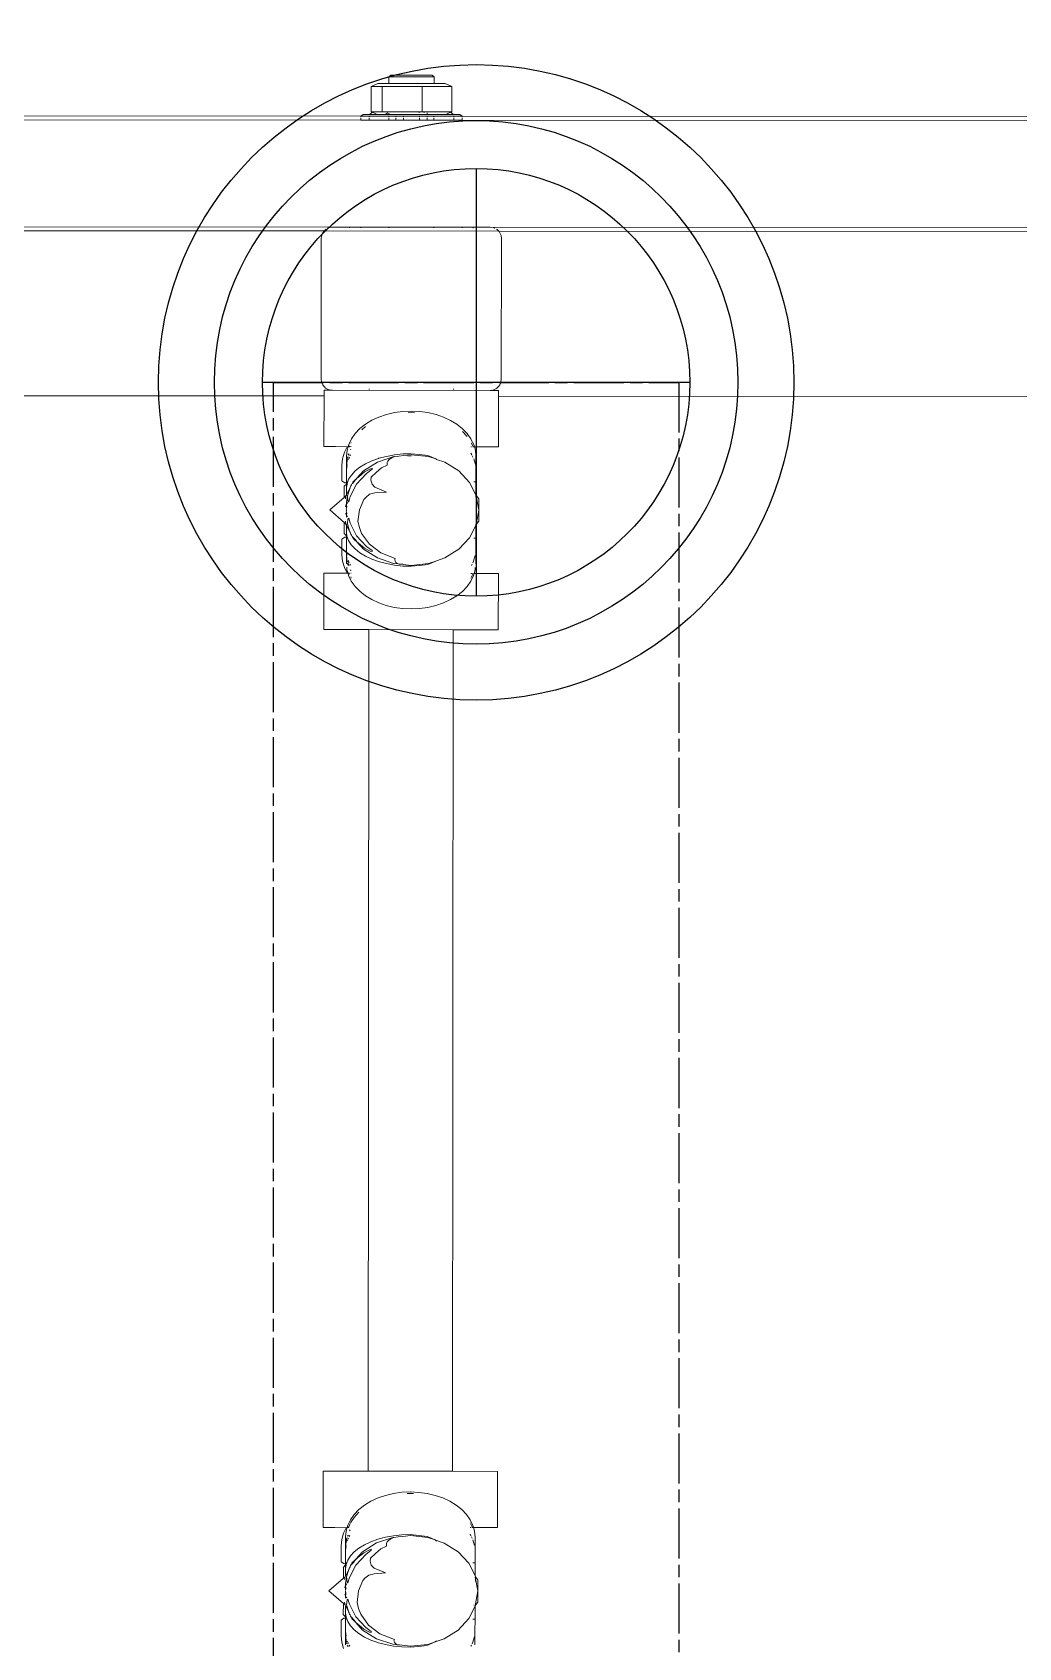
# Model space of a CAD drawing. Header units: inches. Extents: x 102655 to 148943, y 72248 to 114419.
# Drawn here: x 119822.7 to 119998, y 86566.1 to 86853.1 of the extents above; entities that cross this region are included whole.
import ezdxf
from ezdxf.enums import TextEntityAlignment as Align

# ---------------------------------------------------------------- set-up
doc = ezdxf.new("R2010")
doc.units = ezdxf.units.IN
doc.linetypes.add('CENTER INDS', pattern=[13.335, 8.89, -1.11125, 2.2225, -1.11125])
doc.layers.add('ceiling dim', color=8, linetype='Continuous', lineweight=5)
doc.layers.add('Furnitureee', color=8, linetype='Continuous', lineweight=5)
for name, color, linetype in [('E-LEADER', 30, 'Continuous'), ('E-LTG', 92, 'Continuous'), ('E_TAG', 30, 'Continuous')]:
    doc.layers.add(name, color=color, linetype=linetype)
doc.layers.add('ELECTRICAL LIGHTING CEILING', color=6, linetype='CENTER INDS', true_color=0xff00ff)
doc.styles.add('Pyzd-Romans', font='romans.shx', dxfattribs={"width": 0.8})

# ---------------------------------------------------------------- blocks, each defined once
blk = doc.blocks.new('baby foot pl')
at = {"color": 8}
for p, q in [((2.38344, 2.70918), (2.38374, 2.70948)), ((2.38344, 2.70798), (2.38344, 2.70918)), ((2.38344, 2.70918), (2.39144, 2.70918)), ((2.38374, 2.70948), (2.39114, 2.70948)), ((2.39144, 2.70918), (2.39114, 2.70948)), ((2.39144, 2.70798), (2.39144, 2.70918)), ((2.38029, 2.70748), (2.38144, 2.70798)), ((2.38029, 2.70748), (2.38553, 2.70748)), ((2.38029, 2.70298), (2.38029, 2.70748)), ((2.38144, 2.70798), (2.38344, 2.70798)), ((2.38344, 2.70798), (2.39144, 2.70798)), ((2.38553, 2.70748), (2.39267, 2.70748)), ((2.38553, 2.70298), (2.38553, 2.70748)), ((2.39344, 2.70798), (2.39144, 2.70798)), ((2.39267, 2.70298), (2.39267, 2.70748)), ((2.39267, 2.70748), (2.39459, 2.70748)), ((2.39459, 2.70748), (2.39344, 2.70798)), ((2.39459, 2.70298), (2.39459, 2.70748)), ((2.38029, 2.70298), (2.38048, 2.7029)), ((2.38029, 2.70298), (2.38053, 2.70294)), ((2.38053, 2.70294), (2.38553, 2.70298)), ((2.38553, 2.70298), (2.39267, 2.70298)), ((2.39267, 2.70298), (2.39459, 2.70298)), ((2.39459, 2.70298), (2.39439, 2.70291)), ((2.37844, 2.70218), (2.26044, 2.70218)), ((2.37844, 2.70148), (2.26044, 2.70148)), ((2.37844, 2.70218), (2.37885, 2.70248)), ((2.37844, 2.70199), (2.37844, 2.70218)), ((2.37994, 2.70218), (2.37844, 2.70218)), ((2.37844, 2.70148), (2.37844, 2.70185)), ((2.37844, 2.70148), (2.37965, 2.70148)), ((2.38, 2.70248), (2.37885, 2.70248)), ((2.37994, 2.70148), (2.37965, 2.70148)), ((2.37994, 2.70199), (2.37994, 2.70218)), ((2.37994, 2.70218), (2.38344, 2.70218)), ((2.37994, 2.70148), (2.37994, 2.70185)), ((2.38095, 2.70148), (2.37994, 2.70148)), ((2.38, 2.70248), (2.38048, 2.7029)), ((2.38136, 2.70248), (2.38, 2.70248)), ((2.38048, 2.7029), (2.38053, 2.70294)), ((2.38048, 2.7029), (2.38136, 2.70248)), ((2.38108, 2.70148), (2.38095, 2.70148)), ((2.38214, 2.70148), (2.38108, 2.70148)), ((2.38274, 2.70248), (2.38136, 2.70248)), ((2.38294, 2.70148), (2.38214, 2.70148)), ((2.38274, 2.70248), (2.38285, 2.70254)), ((2.38274, 2.70248), (2.38344, 2.70248)), ((2.38344, 2.70148), (2.38294, 2.70148)), ((2.38344, 2.70248), (2.38344, 2.70253)), ((2.38344, 2.70248), (2.39144, 2.70248)), ((2.38344, 2.70199), (2.38344, 2.70218)), ((2.38344, 2.70218), (2.38464, 2.70218)), ((2.38344, 2.70148), (2.38344, 2.70185)), ((2.38464, 2.70148), (2.38344, 2.70148)), ((2.38464, 2.70279), (2.38464, 2.70257)), ((2.38464, 2.70218), (2.38464, 2.70199)), ((2.38604, 2.70218), (2.38464, 2.70218)), ((2.38464, 2.70185), (2.38464, 2.70148)), ((2.38464, 2.70148), (2.38493, 2.70148)), ((2.38511, 2.70148), (2.38493, 2.70148)), ((2.38506, 2.70288), (2.38531, 2.70288)), ((2.38532, 2.70148), (2.38511, 2.70148)), ((2.38604, 2.70148), (2.38532, 2.70148)), ((2.38591, 2.70288), (2.38604, 2.70291)), ((2.38604, 2.70291), (2.38604, 2.70285)), ((2.38604, 2.70291), (2.38622, 2.70288)), ((2.38604, 2.70218), (2.38604, 2.70199)), ((2.38884, 2.70218), (2.38604, 2.70218)), ((2.38604, 2.70185), (2.38604, 2.70148)), ((2.38604, 2.70148), (2.38884, 2.70148)), ((2.38884, 2.70218), (2.38884, 2.70199)), ((2.38884, 2.70218), (2.39024, 2.70218)), ((2.38884, 2.70185), (2.38884, 2.70148)), ((2.38884, 2.70148), (2.38956, 2.70148)), ((2.38977, 2.70148), (2.38956, 2.70148)), ((2.38995, 2.70148), (2.38977, 2.70148)), ((2.39024, 2.70148), (2.38995, 2.70148)), ((2.39024, 2.70218), (2.39024, 2.70199)), ((2.39024, 2.70218), (2.39144, 2.70218)), ((2.39024, 2.70185), (2.39024, 2.70148)), ((2.39024, 2.70148), (2.39144, 2.70148)), ((2.39144, 2.70248), (2.39144, 2.70271)), ((2.39144, 2.70248), (2.39214, 2.70248)), ((2.39144, 2.70199), (2.39144, 2.70218)), ((2.39494, 2.70218), (2.39144, 2.70218)), ((2.39144, 2.70148), (2.39144, 2.70185)), ((2.39194, 2.70148), (2.39144, 2.70148)), ((2.39214, 2.70248), (2.39166, 2.70276)), ((2.39275, 2.70148), (2.39194, 2.70148)), ((2.39214, 2.70248), (2.39352, 2.70248)), ((2.39381, 2.70148), (2.39275, 2.70148)), ((2.39439, 2.70291), (2.39352, 2.70248)), ((2.39489, 2.70248), (2.39352, 2.70248)), ((2.39394, 2.70148), (2.39381, 2.70148)), ((2.39494, 2.70148), (2.39394, 2.70148)), ((2.39439, 2.70291), (2.39489, 2.70248)), ((2.39489, 2.70248), (2.39604, 2.70248)), ((2.39494, 2.70199), (2.39494, 2.70218)), ((2.39494, 2.70218), (2.39644, 2.70218)), ((2.39494, 2.70148), (2.39494, 2.70185)), ((2.39524, 2.70148), (2.39494, 2.70148)), ((2.39524, 2.70148), (2.39644, 2.70148)), ((2.39644, 2.70218), (2.39604, 2.70248)), ((2.39644, 2.70199), (2.39644, 2.70218)), ((2.46608, 2.70218), (2.39644, 2.70218)), ((2.39644, 2.70148), (2.39644, 2.70185)), ((2.46695, 2.70148), (2.39644, 2.70148)), ((2.37344, 2.68248), (2.22994, 2.68248)), ((2.37193, 2.68178), (2.22994, 2.68178)), ((2.37151, 2.681), (2.37144, 2.68048)), ((2.37144, 2.68048), (2.37144, 2.65548)), ((2.37159, 2.68125), (2.37151, 2.681)), ((2.37171, 2.68148), (2.37159, 2.68125)), ((2.37186, 2.6817), (2.37171, 2.68148)), ((2.37193, 2.68178), (2.37186, 2.6817)), ((2.37203, 2.6819), (2.37193, 2.68178)), ((2.40296, 2.68178), (2.37193, 2.68178)), ((2.37222, 2.68207), (2.37203, 2.6819)), ((2.3723, 2.68211), (2.37222, 2.68207)), ((2.37268, 2.68233), (2.37259, 2.68229)), ((2.37292, 2.68241), (2.37268, 2.68233)), ((2.37344, 2.68248), (2.37292, 2.68241)), ((2.37344, 2.68248), (2.40144, 2.68248)), ((2.37644, 2.68233), (2.37644, 2.68241)), ((2.37844, 2.68241), (2.37844, 2.68233)), ((2.38344, 2.68233), (2.38344, 2.68241)), ((2.39144, 2.68233), (2.39144, 2.68241)), ((2.39644, 2.68241), (2.39644, 2.68233)), ((2.39844, 2.68241), (2.39844, 2.68233)), ((2.40196, 2.68241), (2.40144, 2.68248)), ((2.40144, 2.68248), (2.54494, 2.68248)), ((2.40221, 2.68233), (2.40196, 2.68241)), ((2.40229, 2.68229), (2.40221, 2.68233)), ((2.40266, 2.68207), (2.40259, 2.68211)), ((2.40286, 2.6819), (2.40266, 2.68207)), ((2.40296, 2.68178), (2.40286, 2.6819)), ((2.40303, 2.6817), (2.40296, 2.68178)), ((2.54494, 2.68178), (2.40296, 2.68178)), ((2.40317, 2.68148), (2.40303, 2.6817)), ((2.40329, 2.68125), (2.40317, 2.68148)), ((2.40337, 2.681), (2.40329, 2.68125)), ((2.40344, 2.68048), (2.40337, 2.681)), ((2.40344, 2.65548), (2.40344, 2.68048)), ((2.37144, 2.65548), (2.37151, 2.65496)), ((2.37151, 2.65496), (2.37159, 2.65472)), ((2.37159, 2.65472), (2.37171, 2.65448)), ((2.37171, 2.65448), (2.37186, 2.65426)), ((2.37186, 2.65426), (2.37203, 2.65407)), ((2.40286, 2.65407), (2.40303, 2.65426)), ((2.40303, 2.65426), (2.40317, 2.65448)), ((2.40317, 2.65448), (2.40329, 2.65472)), ((2.40329, 2.65472), (2.40337, 2.65496)), ((2.40337, 2.65496), (2.40344, 2.65548)), ((2.22994, 2.65248), (2.37194, 2.65248)), ((2.37194, 2.65248), (2.37194, 2.65348)), ((2.37194, 2.65348), (2.37344, 2.65348)), ((2.37194, 2.64348), (2.37194, 2.65248)), ((2.37203, 2.65407), (2.37222, 2.65389)), ((2.37222, 2.65389), (2.37244, 2.65375)), ((2.37244, 2.65375), (2.37268, 2.65363)), ((2.37268, 2.65363), (2.37292, 2.65355)), ((2.37292, 2.65355), (2.37344, 2.65348)), ((2.37344, 2.65348), (2.40144, 2.65348)), ((2.37994, 2.65363), (2.37994, 2.65375)), ((2.39494, 2.65363), (2.39494, 2.65375)), ((2.40144, 2.65348), (2.40196, 2.65355)), ((2.40294, 2.65348), (2.40144, 2.65348)), ((2.40196, 2.65355), (2.40221, 2.65363)), ((2.40221, 2.65363), (2.40244, 2.65375)), ((2.40244, 2.65375), (2.40266, 2.65389)), ((2.40266, 2.65389), (2.40286, 2.65407)), ((2.40294, 2.65248), (2.40294, 2.65348)), ((2.40294, 2.65248), (2.54494, 2.65248)), ((2.40294, 2.64348), (2.40294, 2.65248)), ((2.38169, 2.64874), (2.38044, 2.64816)), ((2.38304, 2.6492), (2.38169, 2.64874)), ((2.38447, 2.64954), (2.38304, 2.6492)), ((2.38594, 2.64974), (2.38447, 2.64954)), ((2.38744, 2.64981), (2.38594, 2.64974)), ((2.38688, 2.64951), (2.38744, 2.64954)), ((2.38744, 2.64981), (2.38894, 2.64974)), ((2.38744, 2.64954), (2.38801, 2.64951)), ((2.38894, 2.64974), (2.39042, 2.64954)), ((2.39042, 2.64954), (2.39184, 2.6492)), ((2.39184, 2.6492), (2.39319, 2.64874)), ((2.39319, 2.64874), (2.39444, 2.64816)), ((2.37748, 2.64581), (2.37682, 2.64487)), ((2.37832, 2.64668), (2.37748, 2.64581)), ((2.37748, 2.64529), (2.37832, 2.6462)), ((2.37931, 2.64747), (2.37832, 2.64668)), ((2.38044, 2.64816), (2.37931, 2.64747)), ((2.39444, 2.64816), (2.39557, 2.64747)), ((2.39557, 2.64747), (2.39657, 2.64668)), ((2.39557, 2.64704), (2.39623, 2.64648)), ((2.39657, 2.64668), (2.3974, 2.64581)), ((2.3974, 2.64581), (2.39807, 2.64487)), ((2.37194, 2.64348), (2.37622, 2.64348)), ((2.37604, 2.64286), (2.37594, 2.64181)), ((2.37622, 2.64348), (2.37604, 2.64286)), ((2.37633, 2.64388), (2.37622, 2.64348)), ((2.37622, 2.64348), (2.37642, 2.64348)), ((2.37682, 2.64484), (2.37633, 2.64388)), ((2.37642, 2.64348), (2.37648, 2.64362)), ((2.37642, 2.64348), (2.37651, 2.64348)), ((2.37648, 2.64362), (2.37676, 2.6442)), ((2.37682, 2.64348), (2.37672, 2.64348)), ((2.37682, 2.64487), (2.37682, 2.64484)), ((2.39807, 2.64487), (2.39807, 2.64484)), ((2.39807, 2.64484), (2.39855, 2.64388)), ((2.39832, 2.64347), (2.39811, 2.64348)), ((2.39812, 2.6442), (2.39817, 2.6441)), ((2.39824, 2.64289), (2.39816, 2.64305)), ((2.3984, 2.64348), (2.39832, 2.64347)), ((2.3984, 2.64362), (2.39847, 2.64348)), ((2.39847, 2.64348), (2.3984, 2.64348)), ((2.39847, 2.64348), (2.39856, 2.64346)), ((2.39855, 2.64388), (2.39867, 2.64346)), ((2.39862, 2.64346), (2.39867, 2.64346)), ((2.39867, 2.64346), (2.39884, 2.64286)), ((2.39867, 2.64346), (2.39882, 2.64345)), ((2.39882, 2.64345), (2.40087, 2.64348)), ((2.3993, 2.64249), (2.39882, 2.64345)), ((2.39884, 2.64286), (2.39894, 2.64181)), ((2.40294, 2.64348), (2.40087, 2.64348)), ((2.37594, 2.64181), (2.37594, 2.63496)), ((2.37633, 2.64133), (2.37604, 2.6403)), ((2.37659, 2.64186), (2.37647, 2.6416)), ((2.37682, 2.64231), (2.37669, 2.64205)), ((2.37896, 2.63918), (2.38144, 2.64074)), ((2.38144, 2.64074), (2.38295, 2.64123)), ((2.38295, 2.64123), (2.38304, 2.6413)), ((2.38304, 2.6413), (2.38447, 2.64191)), ((2.38304, 2.6413), (2.38434, 2.64173)), ((2.38434, 2.64173), (2.38744, 2.64206)), ((2.38447, 2.64191), (2.38594, 2.6421)), ((2.38594, 2.6421), (2.38744, 2.64223)), ((2.38744, 2.64223), (2.38894, 2.64218)), ((2.38744, 2.64206), (2.38876, 2.64189)), ((2.38744, 2.64182), (2.3881, 2.64188)), ((2.38963, 2.64182), (2.38876, 2.64189)), ((2.38894, 2.64218), (2.39042, 2.64202)), ((2.39039, 2.64172), (2.38963, 2.64182)), ((2.39039, 2.64172), (2.39055, 2.64173)), ((2.39053, 2.64168), (2.39039, 2.64172)), ((2.39042, 2.64202), (2.39184, 2.64176)), ((2.39091, 2.64149), (2.39053, 2.64168)), ((2.39055, 2.64173), (2.39344, 2.64074)), ((2.39133, 2.64121), (2.39091, 2.64149)), ((2.39159, 2.64092), (2.39133, 2.64121)), ((2.39169, 2.64064), (2.39159, 2.64092)), ((2.39169, 2.64019), (2.39169, 2.64064)), ((2.3927, 2.63969), (2.39169, 2.64019)), ((2.39319, 2.64141), (2.39184, 2.64176)), ((2.39323, 2.64139), (2.39319, 2.64141)), ((2.39323, 2.64139), (2.39444, 2.64096)), ((2.39344, 2.64074), (2.39593, 2.63918)), ((2.39444, 2.64096), (2.39557, 2.64043)), ((2.39557, 2.64043), (2.39657, 2.63983)), ((2.3982, 2.64205), (2.39829, 2.64186)), ((2.39842, 2.6416), (2.39855, 2.64133)), ((2.39845, 2.6421), (2.39855, 2.6419)), ((2.39863, 2.642), (2.39855, 2.64227)), ((2.39859, 2.6412), (2.3986, 2.64114)), ((2.39862, 2.64166), (2.39865, 2.64155)), ((2.39881, 2.64138), (2.39873, 2.64166)), ((2.39873, 2.64128), (2.39881, 2.64102)), ((2.39881, 2.64102), (2.39884, 2.64126)), ((2.39884, 2.64089), (2.39881, 2.64102)), ((2.39884, 2.64126), (2.39882, 2.64133)), ((2.39884, 2.64089), (2.39894, 2.64022)), ((2.39884, 2.6403), (2.39894, 2.63942)), ((2.39894, 2.64181), (2.39894, 2.64022)), ((2.39894, 2.64022), (2.39894, 2.63942)), ((2.39963, 2.64134), (2.3993, 2.64249)), ((2.39974, 2.6402), (2.39963, 2.64134)), ((2.39974, 2.6402), (2.39974, 2.63741)), ((2.37594, 2.63496), (2.37705, 2.63715)), ((2.37633, 2.63723), (2.37604, 2.63723)), ((2.37705, 2.63715), (2.37896, 2.63918)), ((2.39365, 2.6389), (2.3927, 2.63969)), ((2.39454, 2.63805), (2.39365, 2.6389)), ((2.39438, 2.63945), (2.39438, 2.63963)), ((2.39438, 2.63963), (2.3947, 2.63955)), ((2.39536, 2.63872), (2.39438, 2.63945)), ((2.39438, 2.63679), (2.3946, 2.63752)), ((2.3946, 2.63752), (2.39454, 2.63805)), ((2.3947, 2.63955), (2.39572, 2.63901)), ((2.39536, 2.63872), (2.39714, 2.63682)), ((2.39677, 2.63813), (2.39572, 2.63901)), ((2.39593, 2.63918), (2.39714, 2.63784)), ((2.39657, 2.63983), (2.3974, 2.63916)), ((2.39677, 2.63813), (2.39714, 2.63782)), ((2.39714, 2.63784), (2.39714, 2.63782)), ((2.39714, 2.63784), (2.39716, 2.63784)), ((2.39714, 2.63782), (2.39717, 2.63777)), ((2.39716, 2.63784), (2.39717, 2.63777)), ((2.39717, 2.63777), (2.39722, 2.63778)), ((2.39717, 2.63777), (2.39722, 2.6377)), ((2.39722, 2.63778), (2.39731, 2.6377)), ((2.39722, 2.6377), (2.39729, 2.6376)), ((2.39729, 2.6376), (2.39738, 2.6375)), ((2.39729, 2.6376), (2.39754, 2.63745)), ((2.39731, 2.6377), (2.39742, 2.63758)), ((2.39738, 2.6375), (2.39745, 2.6374)), ((2.3974, 2.63916), (2.39807, 2.63844)), ((2.39742, 2.63758), (2.39754, 2.63745)), ((2.39745, 2.6374), (2.39789, 2.63694)), ((2.39754, 2.63745), (2.39769, 2.6373)), ((2.39769, 2.6373), (2.39783, 2.63715)), ((2.39783, 2.63715), (2.39789, 2.63694)), ((2.39807, 2.63844), (2.39855, 2.63768)), ((2.39855, 2.63768), (2.39884, 2.63689)), ((2.39894, 2.63723), (2.39884, 2.63723)), ((2.39894, 2.63723), (2.39894, 2.63942)), ((2.39894, 2.63706), (2.39894, 2.63723)), ((2.39894, 2.63706), (2.39924, 2.63707)), ((2.39894, 2.63706), (2.39894, 2.63683)), ((2.39924, 2.63707), (2.39974, 2.63741)), ((2.37584, 2.63473), (2.37544, 2.63423)), ((2.37544, 2.63223), (2.37584, 2.6344)), ((2.37544, 2.63423), (2.37544, 2.63223)), ((2.37584, 2.63473), (2.37585, 2.63477)), ((2.37584, 2.6344), (2.37584, 2.63473)), ((2.37584, 2.63392), (2.37584, 2.6344)), ((2.37585, 2.63477), (2.37594, 2.63496)), ((2.37594, 2.63473), (2.37588, 2.63473)), ((2.37594, 2.63473), (2.37594, 2.63496)), ((2.37594, 2.63473), (2.37594, 2.63454)), ((2.39389, 2.63629), (2.39185, 2.63542)), ((2.39185, 2.63542), (2.39389, 2.63528)), ((2.39389, 2.63629), (2.39438, 2.63679)), ((2.39389, 2.63528), (2.39483, 2.63502)), ((2.39483, 2.63502), (2.39551, 2.63446)), ((2.39551, 2.63446), (2.39587, 2.63408)), ((2.39714, 2.63682), (2.39826, 2.63461)), ((2.39789, 2.63694), (2.39794, 2.63693)), ((2.39805, 2.63671), (2.39794, 2.63693)), ((2.39815, 2.63652), (2.39805, 2.63671)), ((2.39823, 2.63634), (2.39815, 2.63652)), ((2.3983, 2.6362), (2.39823, 2.63634)), ((2.39853, 2.63368), (2.39826, 2.63461)), ((2.3983, 2.63617), (2.3983, 2.6362)), ((2.3983, 2.63617), (2.39835, 2.63609)), ((2.39837, 2.63603), (2.39835, 2.63609)), ((2.39837, 2.63603), (2.39876, 2.63471)), ((2.39837, 2.63603), (2.39888, 2.63508)), ((2.39876, 2.63471), (2.39867, 2.63385)), ((2.39876, 2.63471), (2.39894, 2.63353)), ((2.39884, 2.63689), (2.39884, 2.63683)), ((2.39894, 2.63683), (2.39884, 2.63683)), ((2.39884, 2.63683), (2.39894, 2.63621)), ((2.39894, 2.63508), (2.39888, 2.63508)), ((2.39888, 2.63508), (2.39894, 2.63496)), ((2.39894, 2.63683), (2.39934, 2.63643)), ((2.39894, 2.63621), (2.39894, 2.63683)), ((2.39894, 2.63508), (2.39894, 2.63621)), ((2.39894, 2.63496), (2.39894, 2.63508)), ((2.39894, 2.63485), (2.39894, 2.63496)), ((2.39894, 2.63485), (2.39894, 2.63475)), ((2.39894, 2.63485), (2.39903, 2.63477)), ((2.399, 2.63477), (2.39904, 2.63474)), ((2.39903, 2.63477), (2.39904, 2.63474)), ((2.39912, 2.63422), (2.39904, 2.63474)), ((2.39904, 2.63474), (2.39934, 2.63447)), ((2.39934, 2.63447), (2.39934, 2.63643)), ((2.39934, 2.63447), (2.40191, 2.63223)), ((2.37544, 2.63223), (2.37584, 2.62994)), ((2.37544, 2.63223), (2.37544, 2.63023)), ((2.39587, 2.63408), (2.39664, 2.63223)), ((2.39664, 2.63223), (2.3969, 2.63016)), ((2.39867, 2.63385), (2.39853, 2.63368)), ((2.3988, 2.63342), (2.39872, 2.63354)), ((2.39893, 2.63318), (2.3988, 2.63342)), ((2.39894, 2.63136), (2.39881, 2.63112)), ((2.39894, 2.63285), (2.39884, 2.63285)), ((2.39894, 2.63161), (2.39884, 2.63161)), ((2.39886, 2.63269), (2.39894, 2.63253)), ((2.39893, 2.63192), (2.39886, 2.63178)), ((2.39893, 2.63318), (2.39894, 2.63342)), ((2.39894, 2.6331), (2.39893, 2.63318)), ((2.39898, 2.63202), (2.39893, 2.63192)), ((2.39894, 2.63161), (2.39893, 2.63192)), ((2.39894, 2.63353), (2.39894, 2.63342)), ((2.39894, 2.63342), (2.39904, 2.63296)), ((2.39904, 2.63296), (2.39894, 2.6331)), ((2.39894, 2.6331), (2.39894, 2.63285)), ((2.39908, 2.63285), (2.39894, 2.63285)), ((2.39894, 2.63285), (2.39894, 2.63253)), ((2.39894, 2.63253), (2.39898, 2.63244)), ((2.39898, 2.63244), (2.39894, 2.63228)), ((2.39898, 2.63202), (2.39894, 2.63219)), ((2.39905, 2.63157), (2.39894, 2.63161)), ((2.39894, 2.63136), (2.39894, 2.63161)), ((2.39905, 2.63157), (2.39894, 2.63136)), ((2.39894, 2.63094), (2.39894, 2.63136)), ((2.39904, 2.63296), (2.39908, 2.63285)), ((2.39908, 2.63161), (2.39905, 2.63157)), ((2.39908, 2.63285), (2.39907, 2.63278)), ((2.39934, 2.62999), (2.40191, 2.63223)), ((2.37584, 2.62973), (2.37544, 2.63023)), ((2.37584, 2.62973), (2.37584, 2.62994)), ((2.37588, 2.62973), (2.37584, 2.62973)), ((2.37584, 2.62973), (2.37585, 2.62969)), ((2.37585, 2.62969), (2.37594, 2.62951)), ((2.37594, 2.62971), (2.37594, 2.62951)), ((2.37594, 2.62951), (2.37705, 2.62732)), ((2.37594, 2.62267), (2.37594, 2.62951)), ((2.39625, 2.62807), (2.39664, 2.62911)), ((2.39664, 2.62911), (2.3969, 2.63016)), ((2.39714, 2.62764), (2.39826, 2.62986)), ((2.39853, 2.63078), (2.39826, 2.62986)), ((2.39835, 2.62837), (2.3983, 2.6283)), ((2.39837, 2.62844), (2.39835, 2.62837)), ((2.39837, 2.62844), (2.39876, 2.62975)), ((2.39837, 2.62844), (2.39884, 2.62938)), ((2.39867, 2.63061), (2.39853, 2.63078)), ((2.39876, 2.62975), (2.39867, 2.63061)), ((2.39881, 2.63112), (2.39873, 2.631)), ((2.39884, 2.62938), (2.39894, 2.62951)), ((2.39894, 2.62938), (2.39884, 2.62938)), ((2.39894, 2.62951), (2.39894, 2.62971)), ((2.39894, 2.62951), (2.39903, 2.62969)), ((2.39894, 2.62938), (2.39894, 2.62951)), ((2.39894, 2.62825), (2.39894, 2.62938)), ((2.39903, 2.62969), (2.39904, 2.62973)), ((2.39904, 2.62973), (2.39912, 2.63024)), ((2.39904, 2.62973), (2.39934, 2.62999)), ((2.39934, 2.62999), (2.39934, 2.62803)), ((2.37633, 2.62723), (2.37604, 2.62723)), ((2.37705, 2.62732), (2.37896, 2.62528)), ((2.39486, 2.62615), (2.39283, 2.62459)), ((2.39536, 2.62574), (2.39438, 2.62501)), ((2.39625, 2.62807), (2.39486, 2.62615)), ((2.39536, 2.62574), (2.39714, 2.62764)), ((2.39677, 2.62634), (2.39572, 2.62545)), ((2.39593, 2.62528), (2.39714, 2.62662)), ((2.39677, 2.62634), (2.39714, 2.62664)), ((2.39714, 2.62664), (2.39717, 2.62669)), ((2.39714, 2.62662), (2.39714, 2.62664)), ((2.39714, 2.62662), (2.39716, 2.62663)), ((2.39716, 2.62663), (2.39717, 2.62669)), ((2.39717, 2.62669), (2.39722, 2.62677)), ((2.39717, 2.62669), (2.39722, 2.62668)), ((2.39722, 2.62677), (2.39729, 2.62686)), ((2.39722, 2.62668), (2.39731, 2.62677)), ((2.39729, 2.62686), (2.39738, 2.62697)), ((2.39731, 2.62677), (2.39742, 2.62688)), ((2.39738, 2.62697), (2.39745, 2.62706)), ((2.3974, 2.6253), (2.39807, 2.62602)), ((2.39742, 2.62688), (2.39754, 2.62701)), ((2.39745, 2.62706), (2.39789, 2.62753)), ((2.39754, 2.62701), (2.39769, 2.62716)), ((2.39769, 2.62716), (2.39783, 2.62732)), ((2.39783, 2.62732), (2.39789, 2.62753)), ((2.39789, 2.62753), (2.39794, 2.62753)), ((2.39805, 2.62775), (2.39794, 2.62753)), ((2.39815, 2.62795), (2.39805, 2.62775)), ((2.39807, 2.62602), (2.39855, 2.62678)), ((2.39823, 2.62812), (2.39815, 2.62795)), ((2.3983, 2.62827), (2.39823, 2.62812)), ((2.3983, 2.6283), (2.3983, 2.62827)), ((2.39855, 2.62678), (2.39884, 2.62757)), ((2.39884, 2.62763), (2.39894, 2.62825)), ((2.39894, 2.62763), (2.39884, 2.62763)), ((2.39884, 2.62757), (2.39884, 2.62763)), ((2.39894, 2.62723), (2.39884, 2.62723)), ((2.39894, 2.62825), (2.39894, 2.62763)), ((2.39934, 2.62803), (2.39894, 2.62763)), ((2.39894, 2.62739), (2.39894, 2.62763)), ((2.39894, 2.62739), (2.39924, 2.62739)), ((2.39894, 2.62739), (2.39894, 2.62723)), ((2.39894, 2.62723), (2.39894, 2.62504)), ((2.39924, 2.62739), (2.39974, 2.62705)), ((2.39974, 2.62705), (2.39974, 2.62426)), ((2.37633, 2.62314), (2.37604, 2.62416)), ((2.37647, 2.62286), (2.37633, 2.62314)), ((2.37896, 2.62528), (2.38144, 2.62372)), ((2.38144, 2.62372), (2.38295, 2.62323)), ((2.38295, 2.62323), (2.38304, 2.62316)), ((2.38304, 2.62316), (2.38447, 2.62255)), ((2.38304, 2.62316), (2.38434, 2.62274)), ((2.38434, 2.62274), (2.38744, 2.6224)), ((2.38744, 2.6224), (2.38934, 2.62263)), ((2.38934, 2.62263), (2.38898, 2.62267)), ((2.38958, 2.62263), (2.38934, 2.62263)), ((2.38977, 2.62268), (2.38958, 2.62263)), ((2.38997, 2.62278), (2.38977, 2.62268)), ((2.38977, 2.62268), (2.39055, 2.62274)), ((2.39014, 2.62293), (2.38997, 2.62278)), ((2.39026, 2.62312), (2.39014, 2.62293)), ((2.39283, 2.62459), (2.39026, 2.6236)), ((2.39026, 2.6236), (2.39034, 2.62337)), ((2.39034, 2.62337), (2.39026, 2.62312)), ((2.39042, 2.62244), (2.39184, 2.6227)), ((2.39055, 2.62274), (2.39344, 2.62372)), ((2.39184, 2.6227), (2.39308, 2.62302)), ((2.39323, 2.62307), (2.39308, 2.62302)), ((2.39323, 2.62307), (2.39444, 2.6235)), ((2.39344, 2.62372), (2.39593, 2.62528)), ((2.39438, 2.62501), (2.39438, 2.62483)), ((2.39438, 2.62483), (2.3947, 2.62491)), ((2.39444, 2.6235), (2.39557, 2.62403)), ((2.3947, 2.62491), (2.39572, 2.62545)), ((2.39557, 2.62403), (2.39657, 2.62463)), ((2.39657, 2.62463), (2.3974, 2.6253)), ((2.39842, 2.62286), (2.39855, 2.62314)), ((2.39855, 2.62314), (2.39859, 2.62326)), ((2.39855, 2.62257), (2.39862, 2.6228)), ((2.39873, 2.6228), (2.3986, 2.62237)), ((2.39865, 2.62291), (2.39873, 2.62319)), ((2.39882, 2.62314), (2.39881, 2.62308)), ((2.39884, 2.62416), (2.39894, 2.62504)), ((2.39894, 2.62424), (2.39884, 2.62357)), ((2.39884, 2.62357), (2.39884, 2.62321)), ((2.39894, 2.62424), (2.39894, 2.62504)), ((2.39894, 2.62424), (2.39894, 2.62265)), ((2.39963, 2.62313), (2.3993, 2.62198)), ((2.39974, 2.62426), (2.39963, 2.62313)), ((2.37194, 2.61098), (2.37194, 2.62098)), ((2.37194, 2.62098), (2.37622, 2.62098)), ((2.37604, 2.62205), (2.37604, 2.6216)), ((2.37622, 2.62098), (2.37604, 2.6216)), ((2.37633, 2.62058), (2.37622, 2.62098)), ((2.37633, 2.62098), (2.37622, 2.62098)), ((2.37682, 2.61959), (2.37633, 2.62058)), ((2.37682, 2.62014), (2.37649, 2.62083)), ((2.37672, 2.62098), (2.37651, 2.62098)), ((2.37669, 2.62241), (2.37659, 2.62261)), ((2.37682, 2.62098), (2.37677, 2.62098)), ((2.38447, 2.62255), (2.38594, 2.62236)), ((2.38594, 2.62236), (2.38744, 2.62223)), ((2.38744, 2.62223), (2.38894, 2.62228)), ((2.38894, 2.62228), (2.39042, 2.62244)), ((2.39807, 2.61959), (2.39855, 2.62058)), ((2.39817, 2.62036), (2.39807, 2.62014)), ((2.39817, 2.62099), (2.39812, 2.62098)), ((2.39824, 2.62157), (2.39816, 2.62141)), ((2.3982, 2.62241), (2.39829, 2.62261)), ((2.39838, 2.62098), (2.39847, 2.62098)), ((2.39847, 2.62098), (2.3984, 2.62085)), ((2.39845, 2.62236), (2.39855, 2.62257)), ((2.39855, 2.62098), (2.39847, 2.62098)), ((2.39862, 2.621), (2.39855, 2.62098)), ((2.39855, 2.62058), (2.39865, 2.621)), ((2.39865, 2.621), (2.39884, 2.6216)), ((2.39882, 2.62101), (2.39865, 2.621)), ((2.3993, 2.62198), (2.39882, 2.62101)), ((2.40087, 2.62098), (2.39882, 2.62101)), ((2.39884, 2.62205), (2.39884, 2.6216)), ((2.40087, 2.62098), (2.40294, 2.62098)), ((2.40294, 2.61098), (2.40294, 2.62098)), ((2.37748, 2.61865), (2.37682, 2.61959)), ((2.37832, 2.61778), (2.37748, 2.61865)), ((2.37931, 2.617), (2.37832, 2.61778)), ((2.38044, 2.61631), (2.37931, 2.617)), ((2.39444, 2.61631), (2.39557, 2.617)), ((2.39557, 2.617), (2.39657, 2.61778)), ((2.39657, 2.61778), (2.3974, 2.61865)), ((2.3974, 2.61865), (2.39807, 2.61959)), ((2.38169, 2.61572), (2.38044, 2.61631)), ((2.38304, 2.61526), (2.38169, 2.61572)), ((2.38447, 2.61493), (2.38304, 2.61526)), ((2.38594, 2.61472), (2.38447, 2.61493)), ((2.38744, 2.61465), (2.38594, 2.61472)), ((2.38744, 2.61465), (2.38894, 2.61472)), ((2.38894, 2.61472), (2.39042, 2.61493)), ((2.39042, 2.61493), (2.39184, 2.61526)), ((2.39184, 2.61526), (2.39319, 2.61572)), ((2.39319, 2.61572), (2.39444, 2.61631)), ((2.37994, 2.61098), (2.37194, 2.61098)), ((2.37994, 2.46148), (2.37994, 2.61098)), ((2.39494, 2.61098), (2.37994, 2.61098)), ((2.39494, 2.46148), (2.39494, 2.61098)), ((2.40294, 2.61098), (2.39494, 2.61098)), ((2.37194, 2.45148), (2.37194, 2.46148)), ((2.37994, 2.46148), (2.37194, 2.46148)), ((2.37994, 2.46148), (2.39494, 2.46148)), ((2.40294, 2.46148), (2.39494, 2.46148)), ((2.40294, 2.45148), (2.40294, 2.46148)), ((2.38169, 2.45674), (2.38044, 2.45616)), ((2.38304, 2.4572), (2.38169, 2.45674)), ((2.38447, 2.45754), (2.38304, 2.4572)), ((2.38594, 2.45774), (2.38447, 2.45754)), ((2.38744, 2.45781), (2.38594, 2.45774)), ((2.38688, 2.45751), (2.38744, 2.45754)), ((2.38744, 2.45781), (2.38894, 2.45774)), ((2.38744, 2.45754), (2.38801, 2.45751)), ((2.38894, 2.45774), (2.39042, 2.45754)), ((2.39042, 2.45754), (2.39184, 2.4572)), ((2.39184, 2.4572), (2.39319, 2.45674)), ((2.39319, 2.45674), (2.39444, 2.45616)), ((2.37748, 2.45381), (2.37682, 2.45287)), ((2.37832, 2.45468), (2.37748, 2.45381)), ((2.37931, 2.45547), (2.37832, 2.45468)), ((2.38044, 2.45616), (2.37931, 2.45547)), ((2.39444, 2.45616), (2.39557, 2.45547)), ((2.39557, 2.45547), (2.39657, 2.45468)), ((2.39657, 2.45468), (2.3974, 2.45381)), ((2.39657, 2.4542), (2.3974, 2.45329)), ((2.3974, 2.45381), (2.39807, 2.45287)), ((2.37194, 2.45148), (2.37622, 2.45148)), ((2.37604, 2.45086), (2.37594, 2.44981)), ((2.37622, 2.45148), (2.37604, 2.45086)), ((2.37633, 2.45188), (2.37622, 2.45148)), ((2.37622, 2.45148), (2.37642, 2.45148)), ((2.37682, 2.45284), (2.37633, 2.45188)), ((2.37642, 2.45148), (2.37648, 2.45162)), ((2.37642, 2.45148), (2.37651, 2.45148)), ((2.37648, 2.45162), (2.37672, 2.4521)), ((2.37682, 2.45148), (2.37672, 2.45148)), ((2.37676, 2.4522), (2.37682, 2.45232)), ((2.37682, 2.45287), (2.37682, 2.45284)), ((2.3974, 2.45329), (2.39807, 2.45232)), ((2.39807, 2.45287), (2.39807, 2.45284)), ((2.39807, 2.45284), (2.39855, 2.45188)), ((2.39816, 2.45148), (2.39811, 2.45148)), ((2.39812, 2.4522), (2.3984, 2.45162)), ((2.39824, 2.45089), (2.39816, 2.45105)), ((2.39838, 2.45148), (2.39847, 2.45148)), ((2.3984, 2.45162), (2.39847, 2.45148)), ((2.39847, 2.45148), (2.39856, 2.45146)), ((2.39855, 2.45188), (2.39867, 2.45146)), ((2.39862, 2.45146), (2.39867, 2.45146)), ((2.39867, 2.45146), (2.39884, 2.45086)), ((2.39867, 2.45146), (2.39882, 2.45145)), ((2.39882, 2.45145), (2.40087, 2.45148)), ((2.3993, 2.45049), (2.39882, 2.45145)), ((2.39884, 2.45086), (2.39894, 2.44981)), ((2.39963, 2.44934), (2.3993, 2.45049)), ((2.40294, 2.45148), (2.40087, 2.45148)), ((2.37594, 2.44981), (2.37594, 2.44296)), ((2.37633, 2.44933), (2.37604, 2.4483)), ((2.37659, 2.44986), (2.37647, 2.4496)), ((2.37682, 2.45031), (2.37669, 2.45005)), ((2.37896, 2.44718), (2.38144, 2.44874)), ((2.38144, 2.44874), (2.38295, 2.44923)), ((2.38278, 2.44908), (2.38295, 2.44923)), ((2.38304, 2.4493), (2.38295, 2.44923)), ((2.38304, 2.4493), (2.38447, 2.44991)), ((2.38304, 2.4493), (2.38434, 2.44973)), ((2.38434, 2.44973), (2.38744, 2.45006)), ((2.38447, 2.44991), (2.38594, 2.4501)), ((2.38594, 2.4501), (2.38744, 2.45023)), ((2.38744, 2.45023), (2.38894, 2.45018)), ((2.38744, 2.45006), (2.38876, 2.44989)), ((2.38963, 2.44982), (2.38876, 2.44989)), ((2.38894, 2.45018), (2.39042, 2.45002)), ((2.39039, 2.44972), (2.38963, 2.44982)), ((2.39039, 2.44972), (2.39055, 2.44973)), ((2.39053, 2.44968), (2.39039, 2.44972)), ((2.39042, 2.45002), (2.39184, 2.44976)), ((2.39091, 2.44949), (2.39053, 2.44968)), ((2.39055, 2.44973), (2.39344, 2.44874)), ((2.39133, 2.44921), (2.39091, 2.44949)), ((2.39159, 2.44892), (2.39133, 2.44921)), ((2.39169, 2.44864), (2.39159, 2.44892)), ((2.39169, 2.44819), (2.39169, 2.44864)), ((2.3927, 2.44769), (2.39169, 2.44819)), ((2.39319, 2.44941), (2.39184, 2.44976)), ((2.39365, 2.4469), (2.3927, 2.44769)), ((2.39323, 2.44939), (2.39319, 2.44941)), ((2.39323, 2.44939), (2.39444, 2.44896)), ((2.39344, 2.44874), (2.39593, 2.44718)), ((2.39438, 2.44745), (2.39438, 2.44763)), ((2.39438, 2.44763), (2.3947, 2.44755)), ((2.39444, 2.44896), (2.39557, 2.44843)), ((2.39557, 2.44843), (2.39657, 2.44783)), ((2.39657, 2.44783), (2.3974, 2.44716)), ((2.3982, 2.45005), (2.39829, 2.44986)), ((2.39842, 2.4496), (2.39855, 2.44933)), ((2.39845, 2.4501), (2.39855, 2.4499)), ((2.39859, 2.4492), (2.3986, 2.44914)), ((2.39863, 2.45), (2.3986, 2.45009)), ((2.39862, 2.44966), (2.39865, 2.44955)), ((2.39881, 2.44938), (2.39873, 2.44966)), ((2.39873, 2.44928), (2.39881, 2.44902)), ((2.39881, 2.44902), (2.39884, 2.44926)), ((2.39884, 2.44889), (2.39881, 2.44902)), ((2.39884, 2.44926), (2.39882, 2.44933)), ((2.39884, 2.44889), (2.39894, 2.44822)), ((2.39884, 2.4483), (2.39894, 2.44742)), ((2.39894, 2.44981), (2.39894, 2.44822)), ((2.39894, 2.44822), (2.39894, 2.44742)), ((2.39974, 2.4482), (2.39963, 2.44934)), ((2.39974, 2.4482), (2.39974, 2.44541)), ((2.37594, 2.44296), (2.37705, 2.44515)), ((2.37633, 2.44523), (2.37604, 2.44523)), ((2.37705, 2.44515), (2.37896, 2.44718)), ((2.39454, 2.44605), (2.39365, 2.4469)), ((2.39389, 2.44429), (2.39438, 2.44479)), ((2.39536, 2.44672), (2.39438, 2.44745)), ((2.39438, 2.44479), (2.3946, 2.44552)), ((2.3946, 2.44552), (2.39454, 2.44605)), ((2.3947, 2.44755), (2.39572, 2.44701)), ((2.39536, 2.44672), (2.39714, 2.44482)), ((2.39677, 2.44613), (2.39572, 2.44701)), ((2.39593, 2.44718), (2.39714, 2.44584)), ((2.39677, 2.44613), (2.39714, 2.44582)), ((2.39714, 2.44584), (2.39714, 2.44582)), ((2.39714, 2.44584), (2.39716, 2.44584)), ((2.39714, 2.44582), (2.39717, 2.44577)), ((2.39714, 2.44482), (2.39826, 2.44261)), ((2.39716, 2.44584), (2.39717, 2.44577)), ((2.39717, 2.44577), (2.39722, 2.44578)), ((2.39717, 2.44577), (2.39722, 2.4457)), ((2.39722, 2.44578), (2.39731, 2.4457)), ((2.39722, 2.4457), (2.39729, 2.4456)), ((2.39729, 2.4456), (2.39738, 2.4455)), ((2.39729, 2.4456), (2.39754, 2.44545)), ((2.39731, 2.4457), (2.39742, 2.44558)), ((2.39738, 2.4455), (2.39745, 2.4454)), ((2.3974, 2.44716), (2.39807, 2.44644)), ((2.39742, 2.44558), (2.39754, 2.44545)), ((2.39745, 2.4454), (2.39789, 2.44494)), ((2.39754, 2.44545), (2.39769, 2.4453)), ((2.39769, 2.4453), (2.39783, 2.44515)), ((2.39783, 2.44515), (2.39789, 2.44494)), ((2.39789, 2.44494), (2.39794, 2.44493)), ((2.39805, 2.44471), (2.39794, 2.44493)), ((2.39815, 2.44452), (2.39805, 2.44471)), ((2.39807, 2.44644), (2.39855, 2.44568)), ((2.39855, 2.44568), (2.39884, 2.44489)), ((2.39894, 2.44523), (2.39884, 2.44523)), ((2.39884, 2.44489), (2.39884, 2.44483)), ((2.39894, 2.44483), (2.39884, 2.44483)), ((2.39884, 2.44483), (2.39894, 2.44421)), ((2.39894, 2.44523), (2.39894, 2.44742)), ((2.39894, 2.44506), (2.39894, 2.44523)), ((2.39894, 2.44506), (2.39924, 2.44507)), ((2.39894, 2.44506), (2.39894, 2.44483)), ((2.39894, 2.44483), (2.39934, 2.44443)), ((2.39894, 2.44421), (2.39894, 2.44483)), ((2.39924, 2.44507), (2.39974, 2.44541)), ((2.37584, 2.44273), (2.37544, 2.44223)), ((2.37544, 2.44023), (2.37584, 2.4424)), ((2.37544, 2.44223), (2.37544, 2.44023)), ((2.37584, 2.44273), (2.37585, 2.44277)), ((2.37584, 2.4424), (2.37584, 2.44273)), ((2.37584, 2.44192), (2.37584, 2.4424)), ((2.37585, 2.44277), (2.37594, 2.44296)), ((2.37594, 2.44273), (2.37588, 2.44273)), ((2.37594, 2.44273), (2.37594, 2.44254)), ((2.39389, 2.44429), (2.39185, 2.44342)), ((2.39185, 2.44342), (2.39389, 2.44328)), ((2.39389, 2.44328), (2.39483, 2.44302)), ((2.39483, 2.44302), (2.39551, 2.44246)), ((2.39551, 2.44246), (2.39587, 2.44208)), ((2.39587, 2.44208), (2.39664, 2.44023)), ((2.39823, 2.44434), (2.39815, 2.44452)), ((2.3983, 2.4442), (2.39823, 2.44434)), ((2.39853, 2.44168), (2.39826, 2.44261)), ((2.3983, 2.44417), (2.3983, 2.4442)), ((2.3983, 2.44417), (2.39835, 2.44409)), ((2.39837, 2.44403), (2.39835, 2.44409)), ((2.39837, 2.44403), (2.39876, 2.44271)), ((2.39837, 2.44403), (2.39884, 2.44308)), ((2.39867, 2.44185), (2.39853, 2.44168)), ((2.39876, 2.44271), (2.39867, 2.44185)), ((2.39876, 2.44271), (2.39894, 2.44153)), ((2.39884, 2.44308), (2.39894, 2.44296)), ((2.39894, 2.44308), (2.39884, 2.44308)), ((2.39894, 2.44308), (2.39894, 2.44421)), ((2.39894, 2.44296), (2.39894, 2.44308)), ((2.39894, 2.44289), (2.39894, 2.44296)), ((2.39894, 2.44289), (2.39903, 2.44277)), ((2.399, 2.44277), (2.39904, 2.44274)), ((2.39903, 2.44277), (2.39904, 2.44274)), ((2.39912, 2.44222), (2.39904, 2.44274)), ((2.39904, 2.44274), (2.39934, 2.44247)), ((2.39934, 2.44247), (2.39934, 2.44443)), ((2.39934, 2.44247), (2.40191, 2.44023)), ((2.37544, 2.44023), (2.37584, 2.43794)), ((2.37544, 2.44023), (2.37544, 2.43823)), ((2.39664, 2.44023), (2.3969, 2.43816)), ((2.3988, 2.44142), (2.39872, 2.44154)), ((2.39881, 2.43912), (2.39873, 2.439)), ((2.39893, 2.44118), (2.3988, 2.44142)), ((2.39894, 2.43936), (2.39881, 2.43912)), ((2.39894, 2.44085), (2.39884, 2.44085)), ((2.39894, 2.43961), (2.39884, 2.43961)), ((2.39886, 2.44069), (2.39894, 2.44053)), ((2.39893, 2.43992), (2.39886, 2.43978)), ((2.39893, 2.44118), (2.39894, 2.44142)), ((2.39894, 2.4411), (2.39893, 2.44118)), ((2.39898, 2.44002), (2.39893, 2.43992)), ((2.39894, 2.43961), (2.39893, 2.43992)), ((2.39894, 2.44153), (2.39894, 2.44142)), ((2.39894, 2.44142), (2.39904, 2.44096)), ((2.39904, 2.44096), (2.39894, 2.4411)), ((2.39894, 2.4411), (2.39894, 2.44085)), ((2.39905, 2.44085), (2.39894, 2.44085)), ((2.39894, 2.44085), (2.39894, 2.44053)), ((2.39894, 2.44053), (2.39898, 2.44044)), ((2.39898, 2.44044), (2.39894, 2.44028)), ((2.39898, 2.44002), (2.39894, 2.44019)), ((2.39905, 2.43957), (2.39894, 2.43961)), ((2.39894, 2.43936), (2.39894, 2.43961)), ((2.39905, 2.43957), (2.39894, 2.43936)), ((2.39894, 2.43894), (2.39894, 2.43936)), ((2.39904, 2.44096), (2.39905, 2.44085)), ((2.39905, 2.44085), (2.39907, 2.44078)), ((2.39908, 2.43961), (2.39905, 2.43957)), ((2.39934, 2.43799), (2.40191, 2.44023)), ((2.37584, 2.43773), (2.37544, 2.43823)), ((2.37584, 2.43773), (2.37584, 2.43794)), ((2.37588, 2.43773), (2.37584, 2.43773)), ((2.37584, 2.43773), (2.37585, 2.43769)), ((2.37585, 2.43769), (2.37594, 2.43757)), ((2.37594, 2.43757), (2.37594, 2.43751)), ((2.37594, 2.43751), (2.37705, 2.43532)), ((2.37594, 2.43067), (2.37594, 2.43751)), ((2.37614, 2.43773), (2.37605, 2.43773)), ((2.39625, 2.43607), (2.39664, 2.43711)), ((2.39664, 2.43711), (2.3969, 2.43816)), ((2.39714, 2.43564), (2.39826, 2.43786)), ((2.39823, 2.43612), (2.39815, 2.43595)), ((2.3983, 2.43627), (2.39823, 2.43612)), ((2.39853, 2.43878), (2.39826, 2.43786)), ((2.39835, 2.43637), (2.3983, 2.4363)), ((2.3983, 2.4363), (2.3983, 2.43627)), ((2.39837, 2.43644), (2.39835, 2.43637)), ((2.39837, 2.43644), (2.39876, 2.43775)), ((2.39837, 2.43644), (2.39884, 2.43738)), ((2.39867, 2.43861), (2.39853, 2.43878)), ((2.39876, 2.43775), (2.39867, 2.43861)), ((2.39884, 2.43738), (2.39894, 2.43751)), ((2.39894, 2.43738), (2.39884, 2.43738)), ((2.39884, 2.43563), (2.39894, 2.43625)), ((2.39894, 2.43757), (2.39903, 2.43769)), ((2.39894, 2.43751), (2.39894, 2.43757)), ((2.39894, 2.43738), (2.39894, 2.43751)), ((2.39894, 2.43625), (2.39894, 2.43738)), ((2.39894, 2.43625), (2.39894, 2.43563)), ((2.39903, 2.43769), (2.39904, 2.43773)), ((2.39904, 2.43773), (2.39912, 2.43824)), ((2.39904, 2.43773), (2.39934, 2.43799)), ((2.39934, 2.43799), (2.39934, 2.43603)), ((2.37633, 2.43523), (2.37604, 2.43523)), ((2.37705, 2.43532), (2.37896, 2.43328)), ((2.37896, 2.43328), (2.38144, 2.43172)), ((2.39486, 2.43415), (2.39283, 2.43259)), ((2.39344, 2.43172), (2.39593, 2.43328)), ((2.39536, 2.43374), (2.39438, 2.43301)), ((2.3947, 2.43291), (2.39572, 2.43345)), ((2.39625, 2.43607), (2.39486, 2.43415)), ((2.39536, 2.43374), (2.39714, 2.43564)), ((2.39677, 2.43434), (2.39572, 2.43345)), ((2.39593, 2.43328), (2.39714, 2.43462)), ((2.39657, 2.43263), (2.3974, 2.4333)), ((2.39677, 2.43434), (2.39714, 2.43464)), ((2.39714, 2.43464), (2.39717, 2.43469)), ((2.39714, 2.43462), (2.39714, 2.43464)), ((2.39714, 2.43462), (2.39716, 2.43463)), ((2.39716, 2.43463), (2.39717, 2.43469)), ((2.39717, 2.43469), (2.39722, 2.43477)), ((2.39717, 2.43469), (2.39722, 2.43468)), ((2.39722, 2.43477), (2.39729, 2.43486)), ((2.39722, 2.43468), (2.39731, 2.43477)), ((2.39729, 2.43486), (2.39738, 2.43497)), ((2.39731, 2.43477), (2.39742, 2.43488)), ((2.39738, 2.43497), (2.39745, 2.43506)), ((2.3974, 2.4333), (2.39807, 2.43402)), ((2.39742, 2.43488), (2.39754, 2.43501)), ((2.39745, 2.43506), (2.39789, 2.43553)), ((2.39754, 2.43501), (2.39769, 2.43516)), ((2.39769, 2.43516), (2.39783, 2.43532)), ((2.39783, 2.43532), (2.39789, 2.43553)), ((2.39789, 2.43553), (2.39794, 2.43553)), ((2.39805, 2.43575), (2.39794, 2.43553)), ((2.39815, 2.43595), (2.39805, 2.43575)), ((2.39807, 2.43402), (2.39855, 2.43478)), ((2.39855, 2.43478), (2.39884, 2.43557)), ((2.39894, 2.43563), (2.39884, 2.43563)), ((2.39884, 2.43557), (2.39884, 2.43563)), ((2.39894, 2.43523), (2.39884, 2.43523)), ((2.39934, 2.43603), (2.39894, 2.43563)), ((2.39894, 2.43539), (2.39894, 2.43563)), ((2.39894, 2.43539), (2.39924, 2.43539)), ((2.39894, 2.43539), (2.39894, 2.43523)), ((2.39894, 2.43523), (2.39894, 2.43304)), ((2.39924, 2.43539), (2.39974, 2.43505)), ((2.39974, 2.43505), (2.39974, 2.43226)), ((2.37633, 2.43114), (2.37604, 2.43216)), ((2.37647, 2.43086), (2.37633, 2.43114)), ((2.37669, 2.43041), (2.37659, 2.43061)), ((2.38144, 2.43172), (2.38301, 2.43119)), ((2.38278, 2.43138), (2.38301, 2.43119)), ((2.38301, 2.43119), (2.38304, 2.43116)), ((2.38304, 2.43116), (2.38447, 2.43055)), ((2.38304, 2.43116), (2.38434, 2.43074)), ((2.38434, 2.43074), (2.38744, 2.4304)), ((2.38447, 2.43055), (2.38594, 2.43036)), ((2.38744, 2.4304), (2.38934, 2.43063)), ((2.38894, 2.43028), (2.39042, 2.43044)), ((2.38958, 2.43063), (2.38934, 2.43063)), ((2.38977, 2.43068), (2.38958, 2.43063)), ((2.38997, 2.43078), (2.38977, 2.43068)), ((2.38977, 2.43068), (2.39055, 2.43074)), ((2.39014, 2.43093), (2.38997, 2.43078)), ((2.39026, 2.43112), (2.39014, 2.43093)), ((2.39283, 2.43259), (2.39026, 2.4316)), ((2.39026, 2.4316), (2.39034, 2.43137)), ((2.39034, 2.43137), (2.39026, 2.43112)), ((2.39042, 2.43044), (2.39184, 2.4307)), ((2.39055, 2.43074), (2.39344, 2.43172)), ((2.39184, 2.4307), (2.39308, 2.43102)), ((2.39323, 2.43107), (2.39308, 2.43102)), ((2.39323, 2.43107), (2.39444, 2.4315)), ((2.39438, 2.43301), (2.39438, 2.43283)), ((2.39438, 2.43283), (2.3947, 2.43291)), ((2.39444, 2.4315), (2.39557, 2.43203)), ((2.39557, 2.43203), (2.39657, 2.43263)), ((2.3982, 2.43041), (2.39829, 2.43061)), ((2.39842, 2.43086), (2.39855, 2.43114)), ((2.39845, 2.43036), (2.39855, 2.43057)), ((2.39859, 2.43126), (2.3986, 2.43132)), ((2.39863, 2.43046), (2.3986, 2.43037)), ((2.39862, 2.4308), (2.39865, 2.43091)), ((2.39873, 2.43119), (2.39881, 2.43144)), ((2.39881, 2.43108), (2.39873, 2.4308)), ((2.39884, 2.43157), (2.39881, 2.43144)), ((2.39881, 2.43144), (2.39884, 2.43121)), ((2.39884, 2.43121), (2.39882, 2.43114)), ((2.39884, 2.43216), (2.39894, 2.43304)), ((2.39894, 2.43224), (2.39884, 2.43157)), ((2.39894, 2.43224), (2.39894, 2.43304)), ((2.39894, 2.43224), (2.39894, 2.43065)), ((2.39963, 2.43113), (2.3993, 2.42998)), ((2.39974, 2.43226), (2.39963, 2.43113)), ((2.38594, 2.43036), (2.38744, 2.43023)), ((2.38744, 2.43023), (2.38894, 2.43028))]:
    blk.add_line(p, q, dxfattribs=at)
blk = doc.blocks.new('f')
at = {"layer": 'Furnitureee', "color": 8, "ltscale": 0.5, "extrusion": (6.31297e-07, -2.22138e-08, 1), "elevation": 0.2792}
blk.add_lwpolyline([(478774.55066, 1037615.49125), (478774.54912, 1037613.52211), (478771.82706, 1037613.52424), (478771.8286, 1037615.49338)], close=True, dxfattribs=at)
at = {"layer": 'Furnitureee', "color": 8, "ltscale": 0.5, "extrusion": (5.49195e-07, 6.26633e-08, 1), "xscale": -0.9999999999999998, "rotation": 359.9551988338954}
blk.add_blockref('baby foot pl', (478775.32699, 1037612.18802, 0.32796), dxfattribs=at)
blk = doc.blocks.new('f15')
at = {"layer": 'E-LEADER'}
for points in [[(0, 18.99), (0, -18.99)], [(18.99, 0), (-18.99, 0)]]:
    blk.add_lwpolyline(points, dxfattribs=at)
blk.add_circle((0, 0), 23.26, dxfattribs=at)
at = {"layer": 'E-LTG'}
for radius in [28.22, 18.99]:
    blk.add_circle((0, 0), radius, dxfattribs=at)
at = {"layer": 'E_TAG', "style": 'Pyzd-Romans', "width": 0.8, "flags": 1}
for tag, p in [('BPANEL', (262.5, 1125)), ('SWITCH', (-262.5, 900)), ('LOADVA', (262.5, 900)), ('BTYPE', (-262.5, 675)), ('PANEL', (262.5, 675)), ('HEIGHT', (-262.5, -675)), ('DSCR', (-262.5, -900)), ('ROOM', (262.5, -900))]:
    blk.add_attdef(tag, text='', height=100, dxfattribs=at).set_placement(p, align=Align.MIDDLE_CENTER)
at = {"layer": 'E_TAG', "style": 'Pyzd-Romans', "width": 0.8}
for tag, p in [('TYPE', (-262.5, 450)), ('NO.', (262.5, 450)), ('W.P', (-262.5, -450)), ('A,B,C', (262.5, -450)), ('CBT', (262.5, -675))]:
    blk.add_attdef(tag, text='', height=100, dxfattribs=at).set_placement(p, align=Align.MIDDLE_CENTER)

msp = doc.modelspace()

# ---------------------------------------------------------------- linework, layer by layer
at = {"layer": 'ELECTRICAL LIGHTING CEILING', "color": 6}
msp.add_lwpolyline([(119865.57733, 86790.88801), (119937.57357, 86790.88795), (119937.57192, 84812.07552), (119865.57568, 84812.07558)], close=True, dxfattribs=at)

# ---------------------------------------------------------------- block references
at = {"xscale": 2, "yscale": 2, "zscale": 2}
msp.add_blockref('f15', (119901.57545, 86790.88798), dxfattribs=at)
at = {"layer": 'ceiling dim', "xscale": 1000, "yscale": 1000, "zscale": 1000}
msp.add_blockref('f', (-478653051.58299, -1037528053.90511), dxfattribs=at)

doc.saveas('drawing.dxf')
